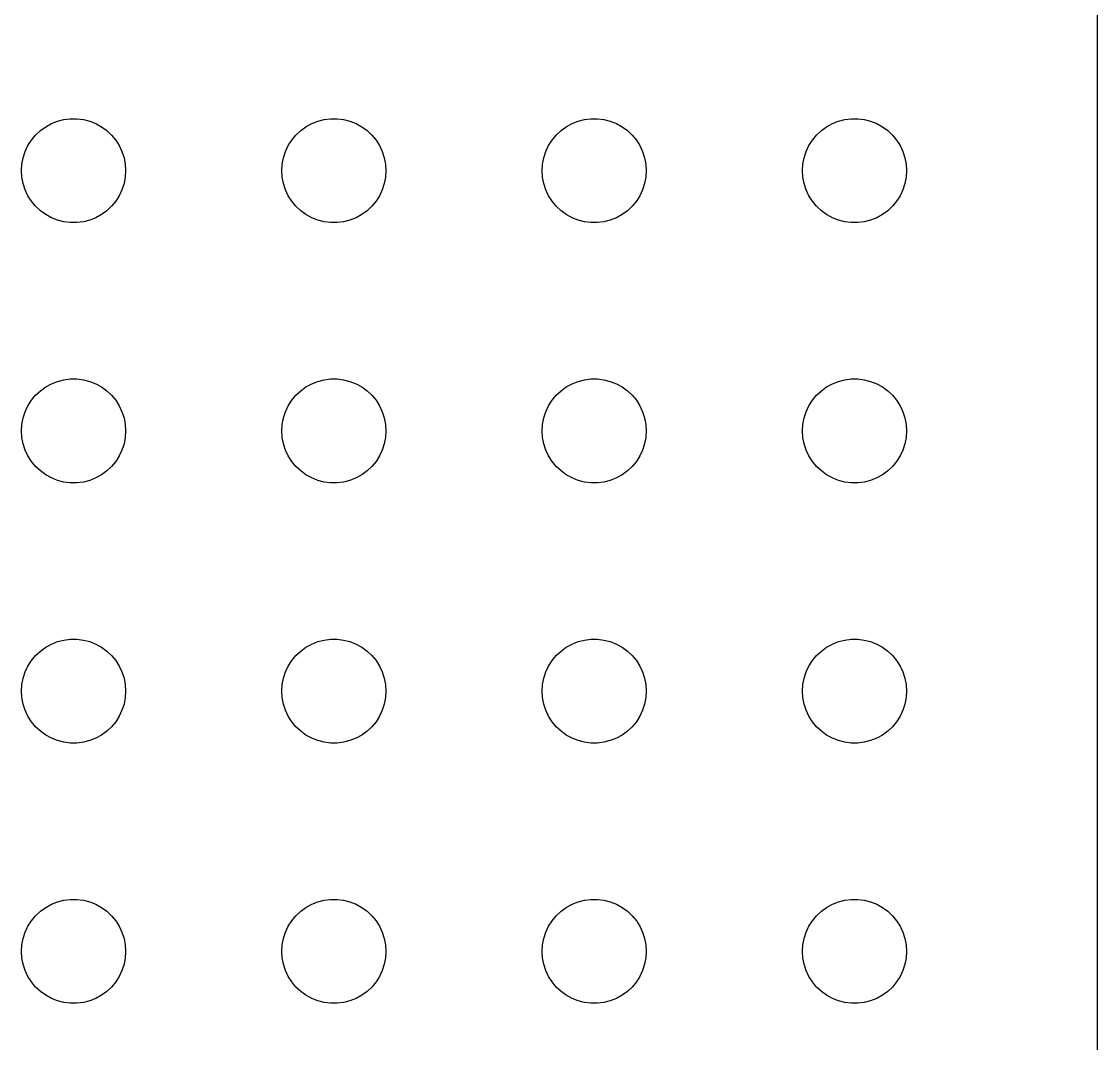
# Model space of a CAD drawing. Header units: metres. Extents: x -120 to 120, y -119 to 119.
# Drawn here: x 88.5 to 119.5, y -62.65 to -33.2 of the extents above; entities that cross this region are included whole.
import ezdxf

# ---------------------------------------------------------------- set-up
doc = ezdxf.new("R2010")
doc.units = ezdxf.units.M

msp = doc.modelspace()

# ---------------------------------------------------------------- linework, layer by layer
for p, q in [((119.5, -114.5), (119.5, 114.5)), ((89.0439, -36.3442), (89.1963, -36.2335)), ((89.1963, -36.2335), (89.3613, -36.1428)), ((89.3613, -36.1428), (89.5365, -36.0734)), ((89.5365, -36.0734), (89.7189, -36.0266)), ((89.7189, -36.0266), (89.9058, -36.003)), ((89.9058, -36.003), (90.0942, -36.003)), ((90.0942, -36.003), (90.2811, -36.0266)), ((90.2811, -36.0266), (90.4635, -36.0734)), ((90.4635, -36.0734), (90.6387, -36.1428)), ((90.6387, -36.1428), (90.8037, -36.2335)), ((90.8037, -36.2335), (90.9561, -36.3442)), ((96.5439, -36.3442), (96.6963, -36.2335)), ((96.6963, -36.2335), (96.8613, -36.1428)), ((96.8613, -36.1428), (97.0365, -36.0734)), ((97.0365, -36.0734), (97.2189, -36.0266)), ((97.2189, -36.0266), (97.4058, -36.003)), ((97.4058, -36.003), (97.5942, -36.003)), ((97.5942, -36.003), (97.7811, -36.0266)), ((97.7811, -36.0266), (97.9635, -36.0734)), ((97.9635, -36.0734), (98.1387, -36.1428)), ((98.1387, -36.1428), (98.3037, -36.2335)), ((98.3037, -36.2335), (98.4561, -36.3442)), ((104.044, -36.3442), (104.196, -36.2335)), ((104.196, -36.2335), (104.361, -36.1428)), ((104.361, -36.1428), (104.536, -36.0734)), ((104.536, -36.0734), (104.719, -36.0266)), ((104.719, -36.0266), (104.906, -36.003)), ((104.906, -36.003), (105.094, -36.003)), ((105.094, -36.003), (105.281, -36.0266)), ((105.281, -36.0266), (105.464, -36.0734)), ((105.464, -36.0734), (105.639, -36.1428)), ((105.639, -36.1428), (105.804, -36.2335)), ((105.804, -36.2335), (105.956, -36.3442)), ((111.544, -36.3442), (111.696, -36.2335)), ((111.696, -36.2335), (111.861, -36.1428)), ((111.861, -36.1428), (112.036, -36.0734)), ((112.036, -36.0734), (112.219, -36.0266)), ((112.219, -36.0266), (112.406, -36.003)), ((112.406, -36.003), (112.594, -36.003)), ((112.594, -36.003), (112.781, -36.0266)), ((112.781, -36.0266), (112.964, -36.0734)), ((112.964, -36.0734), (113.139, -36.1428)), ((113.139, -36.1428), (113.304, -36.2335)), ((113.304, -36.2335), (113.456, -36.3442)), ((88.7865, -36.6183), (88.9065, -36.4732)), ((88.9065, -36.4732), (89.0439, -36.3442)), ((90.9561, -36.3442), (91.0934, -36.4732)), ((91.0934, -36.4732), (91.2135, -36.6183)), ((96.2865, -36.6183), (96.4065, -36.4732)), ((96.4065, -36.4732), (96.5439, -36.3442)), ((98.4561, -36.3442), (98.5934, -36.4732)), ((98.5934, -36.4732), (98.7135, -36.6183)), ((103.786, -36.6183), (103.907, -36.4732)), ((103.907, -36.4732), (104.044, -36.3442)), ((105.956, -36.3442), (106.093, -36.4732)), ((106.093, -36.4732), (106.214, -36.6183)), ((111.286, -36.6183), (111.407, -36.4732)), ((111.407, -36.4732), (111.544, -36.3442)), ((113.456, -36.3442), (113.593, -36.4732)), ((113.593, -36.4732), (113.714, -36.6183)), ((88.6053, -36.9478), (88.6855, -36.7774)), ((88.6855, -36.7774), (88.7865, -36.6183)), ((91.2135, -36.6183), (91.3145, -36.7774)), ((91.3145, -36.7774), (91.3947, -36.9478)), ((96.1053, -36.9478), (96.1855, -36.7774)), ((96.1855, -36.7774), (96.2865, -36.6183)), ((98.7135, -36.6183), (98.8145, -36.7774)), ((98.8145, -36.7774), (98.8947, -36.9478)), ((103.605, -36.9478), (103.686, -36.7774)), ((103.686, -36.7774), (103.786, -36.6183)), ((106.214, -36.6183), (106.314, -36.7774)), ((106.314, -36.7774), (106.395, -36.9478)), ((111.105, -36.9478), (111.186, -36.7774)), ((111.186, -36.7774), (111.286, -36.6183)), ((113.714, -36.6183), (113.814, -36.7774)), ((113.814, -36.7774), (113.895, -36.9478)), ((88.5118, -37.312), (88.5471, -37.127)), ((88.5471, -37.127), (88.6053, -36.9478)), ((91.3947, -36.9478), (91.4529, -37.127)), ((91.4529, -37.127), (91.4882, -37.312)), ((96.0118, -37.312), (96.0471, -37.127)), ((96.0471, -37.127), (96.1053, -36.9478)), ((98.8947, -36.9478), (98.9529, -37.127)), ((98.9529, -37.127), (98.9882, -37.312)), ((103.512, -37.312), (103.547, -37.127)), ((103.547, -37.127), (103.605, -36.9478)), ((106.395, -36.9478), (106.453, -37.127)), ((106.453, -37.127), (106.488, -37.312)), ((111.012, -37.312), (111.047, -37.127)), ((111.047, -37.127), (111.105, -36.9478)), ((113.895, -36.9478), (113.953, -37.127)), ((113.953, -37.127), (113.988, -37.312)), ((88.5, -37.5), (88.5118, -37.312)), ((88.5118, -37.688), (88.5, -37.5)), ((91.4882, -37.312), (91.5, -37.5)), ((91.5, -37.5), (91.4882, -37.688)), ((96, -37.5), (96.0118, -37.312)), ((96.0118, -37.688), (96, -37.5)), ((98.9882, -37.312), (99, -37.5)), ((99, -37.5), (98.9882, -37.688)), ((103.5, -37.5), (103.512, -37.312)), ((103.512, -37.688), (103.5, -37.5)), ((106.488, -37.312), (106.5, -37.5)), ((106.5, -37.5), (106.488, -37.688)), ((111, -37.5), (111.012, -37.312)), ((111.012, -37.688), (111, -37.5)), ((113.988, -37.312), (114, -37.5)), ((114, -37.5), (113.988, -37.688)), ((88.5471, -37.873), (88.5118, -37.688)), ((91.4882, -37.688), (91.4529, -37.873)), ((96.0471, -37.873), (96.0118, -37.688)), ((98.9882, -37.688), (98.9529, -37.873)), ((103.547, -37.873), (103.512, -37.688)), ((106.488, -37.688), (106.453, -37.873)), ((111.047, -37.873), (111.012, -37.688)), ((113.988, -37.688), (113.953, -37.873)), ((88.6053, -38.0522), (88.5471, -37.873)), ((88.6855, -38.2226), (88.6053, -38.0522)), ((91.3947, -38.0522), (91.3145, -38.2226)), ((91.4529, -37.873), (91.3947, -38.0522)), ((96.1053, -38.0522), (96.0471, -37.873)), ((96.1855, -38.2226), (96.1053, -38.0522)), ((98.8947, -38.0522), (98.8145, -38.2226)), ((98.9529, -37.873), (98.8947, -38.0522)), ((103.605, -38.0522), (103.547, -37.873)), ((103.686, -38.2226), (103.605, -38.0522)), ((106.395, -38.0522), (106.314, -38.2226)), ((106.453, -37.873), (106.395, -38.0522)), ((111.105, -38.0522), (111.047, -37.873)), ((111.186, -38.2226), (111.105, -38.0522)), ((113.895, -38.0522), (113.814, -38.2226)), ((113.953, -37.873), (113.895, -38.0522)), ((88.7865, -38.3817), (88.6855, -38.2226)), ((88.9065, -38.5268), (88.7865, -38.3817)), ((91.2135, -38.3817), (91.0934, -38.5268)), ((91.3145, -38.2226), (91.2135, -38.3817)), ((96.2865, -38.3817), (96.1855, -38.2226)), ((96.4065, -38.5268), (96.2865, -38.3817)), ((98.7135, -38.3817), (98.5934, -38.5268)), ((98.8145, -38.2226), (98.7135, -38.3817)), ((103.786, -38.3817), (103.686, -38.2226)), ((103.907, -38.5268), (103.786, -38.3817)), ((106.214, -38.3817), (106.093, -38.5268)), ((106.314, -38.2226), (106.214, -38.3817)), ((111.286, -38.3817), (111.186, -38.2226)), ((111.407, -38.5268), (111.286, -38.3817)), ((113.714, -38.3817), (113.593, -38.5268)), ((113.814, -38.2226), (113.714, -38.3817)), ((89.0439, -38.6558), (88.9065, -38.5268)), ((89.1963, -38.7665), (89.0439, -38.6558)), ((90.9561, -38.6558), (90.8037, -38.7665)), ((91.0934, -38.5268), (90.9561, -38.6558)), ((96.5439, -38.6558), (96.4065, -38.5268)), ((96.6963, -38.7665), (96.5439, -38.6558)), ((98.4561, -38.6558), (98.3037, -38.7665)), ((98.5934, -38.5268), (98.4561, -38.6558)), ((104.044, -38.6558), (103.907, -38.5268)), ((104.196, -38.7665), (104.044, -38.6558)), ((105.956, -38.6558), (105.804, -38.7665)), ((106.093, -38.5268), (105.956, -38.6558)), ((111.544, -38.6558), (111.407, -38.5268)), ((111.696, -38.7665), (111.544, -38.6558)), ((113.456, -38.6558), (113.304, -38.7665)), ((113.593, -38.5268), (113.456, -38.6558)), ((89.3613, -38.8572), (89.1963, -38.7665)), ((89.5365, -38.9266), (89.3613, -38.8572)), ((89.7189, -38.9734), (89.5365, -38.9266)), ((89.9058, -38.997), (89.7189, -38.9734)), ((90.0942, -38.997), (89.9058, -38.997)), ((90.2811, -38.9734), (90.0942, -38.997)), ((90.4635, -38.9266), (90.2811, -38.9734)), ((90.6387, -38.8572), (90.4635, -38.9266)), ((90.8037, -38.7665), (90.6387, -38.8572)), ((96.8613, -38.8572), (96.6963, -38.7665)), ((97.0365, -38.9266), (96.8613, -38.8572)), ((97.2189, -38.9734), (97.0365, -38.9266)), ((97.4058, -38.997), (97.2189, -38.9734)), ((97.5942, -38.997), (97.4058, -38.997)), ((97.7811, -38.9734), (97.5942, -38.997)), ((97.9635, -38.9266), (97.7811, -38.9734)), ((98.1387, -38.8572), (97.9635, -38.9266)), ((98.3037, -38.7665), (98.1387, -38.8572)), ((104.361, -38.8572), (104.196, -38.7665)), ((104.536, -38.9266), (104.361, -38.8572)), ((104.719, -38.9734), (104.536, -38.9266)), ((104.906, -38.997), (104.719, -38.9734)), ((105.094, -38.997), (104.906, -38.997)), ((105.281, -38.9734), (105.094, -38.997)), ((105.464, -38.9266), (105.281, -38.9734)), ((105.639, -38.8572), (105.464, -38.9266)), ((105.804, -38.7665), (105.639, -38.8572)), ((111.861, -38.8572), (111.696, -38.7665)), ((112.036, -38.9266), (111.861, -38.8572)), ((112.219, -38.9734), (112.036, -38.9266)), ((112.406, -38.997), (112.219, -38.9734)), ((112.594, -38.997), (112.406, -38.997)), ((112.781, -38.9734), (112.594, -38.997)), ((112.964, -38.9266), (112.781, -38.9734)), ((113.139, -38.8572), (112.964, -38.9266)), ((113.304, -38.7665), (113.139, -38.8572)), ((89.1963, -43.7335), (89.3613, -43.6428)), ((89.3613, -43.6428), (89.5365, -43.5734)), ((89.5365, -43.5734), (89.7189, -43.5266)), ((89.7189, -43.5266), (89.9058, -43.503)), ((89.9058, -43.503), (90.0942, -43.503)), ((90.0942, -43.503), (90.2811, -43.5266)), ((90.2811, -43.5266), (90.4635, -43.5734)), ((90.4635, -43.5734), (90.6387, -43.6428)), ((90.6387, -43.6428), (90.8037, -43.7335)), ((96.6963, -43.7335), (96.8613, -43.6428)), ((96.8613, -43.6428), (97.0365, -43.5734)), ((97.0365, -43.5734), (97.2189, -43.5266)), ((97.2189, -43.5266), (97.4058, -43.503)), ((97.4058, -43.503), (97.5942, -43.503)), ((97.5942, -43.503), (97.7811, -43.5266)), ((97.7811, -43.5266), (97.9635, -43.5734)), ((97.9635, -43.5734), (98.1387, -43.6428)), ((98.1387, -43.6428), (98.3037, -43.7335)), ((104.196, -43.7335), (104.361, -43.6428)), ((104.361, -43.6428), (104.536, -43.5734)), ((104.536, -43.5734), (104.719, -43.5266)), ((104.719, -43.5266), (104.906, -43.503)), ((104.906, -43.503), (105.094, -43.503)), ((105.094, -43.503), (105.281, -43.5266)), ((105.281, -43.5266), (105.464, -43.5734)), ((105.464, -43.5734), (105.639, -43.6428)), ((105.639, -43.6428), (105.804, -43.7335)), ((111.696, -43.7335), (111.861, -43.6428)), ((111.861, -43.6428), (112.036, -43.5734)), ((112.036, -43.5734), (112.219, -43.5266)), ((112.219, -43.5266), (112.406, -43.503)), ((112.406, -43.503), (112.594, -43.503)), ((112.594, -43.503), (112.781, -43.5266)), ((112.781, -43.5266), (112.964, -43.5734)), ((112.964, -43.5734), (113.139, -43.6428)), ((113.139, -43.6428), (113.304, -43.7335)), ((88.7865, -44.1183), (88.9065, -43.9732)), ((88.9065, -43.9732), (89.0439, -43.8442)), ((89.0439, -43.8442), (89.1963, -43.7335)), ((90.8037, -43.7335), (90.9561, -43.8442)), ((90.9561, -43.8442), (91.0934, -43.9732)), ((91.0934, -43.9732), (91.2135, -44.1183)), ((96.2865, -44.1183), (96.4065, -43.9732)), ((96.4065, -43.9732), (96.5439, -43.8442)), ((96.5439, -43.8442), (96.6963, -43.7335)), ((98.3037, -43.7335), (98.4561, -43.8442)), ((98.4561, -43.8442), (98.5934, -43.9732)), ((98.5934, -43.9732), (98.7135, -44.1183)), ((103.786, -44.1183), (103.907, -43.9732)), ((103.907, -43.9732), (104.044, -43.8442)), ((104.044, -43.8442), (104.196, -43.7335)), ((105.804, -43.7335), (105.956, -43.8442)), ((105.956, -43.8442), (106.093, -43.9732)), ((106.093, -43.9732), (106.214, -44.1183)), ((111.286, -44.1183), (111.407, -43.9732)), ((111.407, -43.9732), (111.544, -43.8442)), ((111.544, -43.8442), (111.696, -43.7335)), ((113.304, -43.7335), (113.456, -43.8442)), ((113.456, -43.8442), (113.593, -43.9732)), ((113.593, -43.9732), (113.714, -44.1183)), ((88.6053, -44.4478), (88.6855, -44.2774)), ((88.6855, -44.2774), (88.7865, -44.1183)), ((91.2135, -44.1183), (91.3145, -44.2774)), ((91.3145, -44.2774), (91.3947, -44.4478)), ((96.1053, -44.4478), (96.1855, -44.2774)), ((96.1855, -44.2774), (96.2865, -44.1183)), ((98.7135, -44.1183), (98.8145, -44.2774)), ((98.8145, -44.2774), (98.8947, -44.4478)), ((103.605, -44.4478), (103.686, -44.2774)), ((103.686, -44.2774), (103.786, -44.1183)), ((106.214, -44.1183), (106.314, -44.2774)), ((106.314, -44.2774), (106.395, -44.4478)), ((111.105, -44.4478), (111.186, -44.2774)), ((111.186, -44.2774), (111.286, -44.1183)), ((113.714, -44.1183), (113.814, -44.2774)), ((113.814, -44.2774), (113.895, -44.4478)), ((88.5118, -44.812), (88.5471, -44.627)), ((88.5471, -44.627), (88.6053, -44.4478)), ((91.3947, -44.4478), (91.4529, -44.627)), ((91.4529, -44.627), (91.4882, -44.812)), ((96.0118, -44.812), (96.0471, -44.627)), ((96.0471, -44.627), (96.1053, -44.4478)), ((98.8947, -44.4478), (98.9529, -44.627)), ((98.9529, -44.627), (98.9882, -44.812)), ((103.512, -44.812), (103.547, -44.627)), ((103.547, -44.627), (103.605, -44.4478)), ((106.395, -44.4478), (106.453, -44.627)), ((106.453, -44.627), (106.488, -44.812)), ((111.012, -44.812), (111.047, -44.627)), ((111.047, -44.627), (111.105, -44.4478)), ((113.895, -44.4478), (113.953, -44.627)), ((113.953, -44.627), (113.988, -44.812)), ((88.5, -45), (88.5118, -44.812)), ((91.4882, -44.812), (91.5, -45)), ((96, -45), (96.0118, -44.812)), ((98.9882, -44.812), (99, -45)), ((103.5, -45), (103.512, -44.812)), ((106.488, -44.812), (106.5, -45)), ((111, -45), (111.012, -44.812)), ((113.988, -44.812), (114, -45)), ((88.5118, -45.188), (88.5, -45)), ((88.5471, -45.373), (88.5118, -45.188)), ((91.4882, -45.188), (91.4529, -45.373)), ((91.5, -45), (91.4882, -45.188)), ((96.0118, -45.188), (96, -45)), ((96.0471, -45.373), (96.0118, -45.188)), ((98.9882, -45.188), (98.9529, -45.373)), ((99, -45), (98.9882, -45.188)), ((103.512, -45.188), (103.5, -45)), ((103.547, -45.373), (103.512, -45.188)), ((106.488, -45.188), (106.453, -45.373)), ((106.5, -45), (106.488, -45.188)), ((111.012, -45.188), (111, -45)), ((111.047, -45.373), (111.012, -45.188)), ((113.988, -45.188), (113.953, -45.373)), ((114, -45), (113.988, -45.188)), ((88.6053, -45.5522), (88.5471, -45.373)), ((88.6855, -45.7226), (88.6053, -45.5522)), ((91.3947, -45.5522), (91.3145, -45.7226)), ((91.4529, -45.373), (91.3947, -45.5522)), ((96.1053, -45.5522), (96.0471, -45.373)), ((96.1855, -45.7226), (96.1053, -45.5522)), ((98.8947, -45.5522), (98.8145, -45.7226)), ((98.9529, -45.373), (98.8947, -45.5522)), ((103.605, -45.5522), (103.547, -45.373)), ((103.686, -45.7226), (103.605, -45.5522)), ((106.395, -45.5522), (106.314, -45.7226)), ((106.453, -45.373), (106.395, -45.5522)), ((111.105, -45.5522), (111.047, -45.373)), ((111.186, -45.7226), (111.105, -45.5522)), ((113.895, -45.5522), (113.814, -45.7226)), ((113.953, -45.373), (113.895, -45.5522)), ((88.7865, -45.8817), (88.6855, -45.7226)), ((91.3145, -45.7226), (91.2135, -45.8817)), ((96.2865, -45.8817), (96.1855, -45.7226)), ((98.8145, -45.7226), (98.7135, -45.8817)), ((103.786, -45.8817), (103.686, -45.7226)), ((106.314, -45.7226), (106.214, -45.8817)), ((111.286, -45.8817), (111.186, -45.7226)), ((113.814, -45.7226), (113.714, -45.8817)), ((88.9065, -46.0268), (88.7865, -45.8817)), ((89.0439, -46.1558), (88.9065, -46.0268)), ((89.1963, -46.2665), (89.0439, -46.1558)), ((90.9561, -46.1558), (90.8037, -46.2665)), ((91.0934, -46.0268), (90.9561, -46.1558)), ((91.2135, -45.8817), (91.0934, -46.0268)), ((96.4065, -46.0268), (96.2865, -45.8817)), ((96.5439, -46.1558), (96.4065, -46.0268)), ((96.6963, -46.2665), (96.5439, -46.1558)), ((98.4561, -46.1558), (98.3037, -46.2665)), ((98.5934, -46.0268), (98.4561, -46.1558)), ((98.7135, -45.8817), (98.5934, -46.0268)), ((103.907, -46.0268), (103.786, -45.8817)), ((104.044, -46.1558), (103.907, -46.0268)), ((104.196, -46.2665), (104.044, -46.1558)), ((105.956, -46.1558), (105.804, -46.2665)), ((106.093, -46.0268), (105.956, -46.1558)), ((106.214, -45.8817), (106.093, -46.0268)), ((111.407, -46.0268), (111.286, -45.8817)), ((111.544, -46.1558), (111.407, -46.0268)), ((111.696, -46.2665), (111.544, -46.1558)), ((113.456, -46.1558), (113.304, -46.2665)), ((113.593, -46.0268), (113.456, -46.1558)), ((113.714, -45.8817), (113.593, -46.0268)), ((89.3613, -46.3572), (89.1963, -46.2665)), ((89.5365, -46.4266), (89.3613, -46.3572)), ((89.7189, -46.4734), (89.5365, -46.4266)), ((89.9058, -46.497), (89.7189, -46.4734)), ((90.0942, -46.497), (89.9058, -46.497)), ((90.2811, -46.4734), (90.0942, -46.497)), ((90.4635, -46.4266), (90.2811, -46.4734)), ((90.6387, -46.3572), (90.4635, -46.4266)), ((90.8037, -46.2665), (90.6387, -46.3572)), ((96.8613, -46.3572), (96.6963, -46.2665)), ((97.0365, -46.4266), (96.8613, -46.3572)), ((97.2189, -46.4734), (97.0365, -46.4266)), ((97.4058, -46.497), (97.2189, -46.4734)), ((97.5942, -46.497), (97.4058, -46.497)), ((97.7811, -46.4734), (97.5942, -46.497)), ((97.9635, -46.4266), (97.7811, -46.4734)), ((98.1387, -46.3572), (97.9635, -46.4266)), ((98.3037, -46.2665), (98.1387, -46.3572)), ((104.361, -46.3572), (104.196, -46.2665)), ((104.536, -46.4266), (104.361, -46.3572)), ((104.719, -46.4734), (104.536, -46.4266)), ((104.906, -46.497), (104.719, -46.4734)), ((105.094, -46.497), (104.906, -46.497)), ((105.281, -46.4734), (105.094, -46.497)), ((105.464, -46.4266), (105.281, -46.4734)), ((105.639, -46.3572), (105.464, -46.4266)), ((105.804, -46.2665), (105.639, -46.3572)), ((111.861, -46.3572), (111.696, -46.2665)), ((112.036, -46.4266), (111.861, -46.3572)), ((112.219, -46.4734), (112.036, -46.4266)), ((112.406, -46.497), (112.219, -46.4734)), ((112.594, -46.497), (112.406, -46.497)), ((112.781, -46.4734), (112.594, -46.497)), ((112.964, -46.4266), (112.781, -46.4734)), ((113.139, -46.3572), (112.964, -46.4266)), ((113.304, -46.2665), (113.139, -46.3572)), ((89.1963, -51.2335), (89.3613, -51.1428)), ((89.3613, -51.1428), (89.5365, -51.0734)), ((89.5365, -51.0734), (89.7189, -51.0266)), ((89.7189, -51.0266), (89.9058, -51.003)), ((89.9058, -51.003), (90.0942, -51.003)), ((90.0942, -51.003), (90.2811, -51.0266)), ((90.2811, -51.0266), (90.4635, -51.0734)), ((90.4635, -51.0734), (90.6387, -51.1428)), ((90.6387, -51.1428), (90.8037, -51.2335)), ((96.6963, -51.2335), (96.8613, -51.1428)), ((96.8613, -51.1428), (97.0365, -51.0734)), ((97.0365, -51.0734), (97.2189, -51.0266)), ((97.2189, -51.0266), (97.4058, -51.003)), ((97.4058, -51.003), (97.5942, -51.003)), ((97.5942, -51.003), (97.7811, -51.0266)), ((97.7811, -51.0266), (97.9635, -51.0734)), ((97.9635, -51.0734), (98.1387, -51.1428)), ((98.1387, -51.1428), (98.3037, -51.2335)), ((104.196, -51.2335), (104.361, -51.1428)), ((104.361, -51.1428), (104.536, -51.0734)), ((104.536, -51.0734), (104.719, -51.0266)), ((104.719, -51.0266), (104.906, -51.003)), ((104.906, -51.003), (105.094, -51.003)), ((105.094, -51.003), (105.281, -51.0266)), ((105.281, -51.0266), (105.464, -51.0734)), ((105.464, -51.0734), (105.639, -51.1428)), ((105.639, -51.1428), (105.804, -51.2335)), ((111.696, -51.2335), (111.861, -51.1428)), ((111.861, -51.1428), (112.036, -51.0734)), ((112.036, -51.0734), (112.219, -51.0266)), ((112.219, -51.0266), (112.406, -51.003)), ((112.406, -51.003), (112.594, -51.003)), ((112.594, -51.003), (112.781, -51.0266)), ((112.781, -51.0266), (112.964, -51.0734)), ((112.964, -51.0734), (113.139, -51.1428)), ((113.139, -51.1428), (113.304, -51.2335)), ((88.9065, -51.4732), (89.0439, -51.3442)), ((89.0439, -51.3442), (89.1963, -51.2335)), ((90.8037, -51.2335), (90.9561, -51.3442)), ((90.9561, -51.3442), (91.0934, -51.4732)), ((96.4065, -51.4732), (96.5439, -51.3442)), ((96.5439, -51.3442), (96.6963, -51.2335)), ((98.3037, -51.2335), (98.4561, -51.3442)), ((98.4561, -51.3442), (98.5934, -51.4732)), ((103.907, -51.4732), (104.044, -51.3442)), ((104.044, -51.3442), (104.196, -51.2335)), ((105.804, -51.2335), (105.956, -51.3442)), ((105.956, -51.3442), (106.093, -51.4732)), ((111.407, -51.4732), (111.544, -51.3442)), ((111.544, -51.3442), (111.696, -51.2335)), ((113.304, -51.2335), (113.456, -51.3442)), ((113.456, -51.3442), (113.593, -51.4732)), ((88.6855, -51.7774), (88.7865, -51.6183)), ((88.7865, -51.6183), (88.9065, -51.4732)), ((91.0934, -51.4732), (91.2135, -51.6183)), ((91.2135, -51.6183), (91.3145, -51.7774)), ((96.1855, -51.7774), (96.2865, -51.6183)), ((96.2865, -51.6183), (96.4065, -51.4732)), ((98.5934, -51.4732), (98.7135, -51.6183)), ((98.7135, -51.6183), (98.8145, -51.7774)), ((103.686, -51.7774), (103.786, -51.6183)), ((103.786, -51.6183), (103.907, -51.4732)), ((106.093, -51.4732), (106.214, -51.6183)), ((106.214, -51.6183), (106.314, -51.7774)), ((111.186, -51.7774), (111.286, -51.6183)), ((111.286, -51.6183), (111.407, -51.4732)), ((113.593, -51.4732), (113.714, -51.6183)), ((113.714, -51.6183), (113.814, -51.7774)), ((88.5471, -52.127), (88.6053, -51.9478)), ((88.6053, -51.9478), (88.6855, -51.7774)), ((91.3145, -51.7774), (91.3947, -51.9478)), ((91.3947, -51.9478), (91.4529, -52.127)), ((96.0471, -52.127), (96.1053, -51.9478)), ((96.1053, -51.9478), (96.1855, -51.7774)), ((98.8145, -51.7774), (98.8947, -51.9478)), ((98.8947, -51.9478), (98.9529, -52.127)), ((103.547, -52.127), (103.605, -51.9478)), ((103.605, -51.9478), (103.686, -51.7774)), ((106.314, -51.7774), (106.395, -51.9478)), ((106.395, -51.9478), (106.453, -52.127)), ((111.047, -52.127), (111.105, -51.9478)), ((111.105, -51.9478), (111.186, -51.7774)), ((113.814, -51.7774), (113.895, -51.9478)), ((113.895, -51.9478), (113.953, -52.127)), ((88.5, -52.5), (88.5118, -52.312)), ((88.5118, -52.312), (88.5471, -52.127)), ((91.4529, -52.127), (91.4882, -52.312)), ((91.4882, -52.312), (91.5, -52.5)), ((96, -52.5), (96.0118, -52.312)), ((96.0118, -52.312), (96.0471, -52.127)), ((98.9529, -52.127), (98.9882, -52.312)), ((98.9882, -52.312), (99, -52.5)), ((103.5, -52.5), (103.512, -52.312)), ((103.512, -52.312), (103.547, -52.127)), ((106.453, -52.127), (106.488, -52.312)), ((106.488, -52.312), (106.5, -52.5)), ((111, -52.5), (111.012, -52.312)), ((111.012, -52.312), (111.047, -52.127)), ((113.953, -52.127), (113.988, -52.312)), ((113.988, -52.312), (114, -52.5)), ((88.5118, -52.688), (88.5, -52.5)), ((88.5471, -52.873), (88.5118, -52.688)), ((91.4882, -52.688), (91.4529, -52.873)), ((91.5, -52.5), (91.4882, -52.688)), ((96.0118, -52.688), (96, -52.5)), ((96.0471, -52.873), (96.0118, -52.688)), ((98.9882, -52.688), (98.9529, -52.873)), ((99, -52.5), (98.9882, -52.688)), ((103.512, -52.688), (103.5, -52.5)), ((103.547, -52.873), (103.512, -52.688)), ((106.488, -52.688), (106.453, -52.873)), ((106.5, -52.5), (106.488, -52.688)), ((111.012, -52.688), (111, -52.5)), ((111.047, -52.873), (111.012, -52.688)), ((113.988, -52.688), (113.953, -52.873)), ((114, -52.5), (113.988, -52.688)), ((88.6053, -53.0522), (88.5471, -52.873)), ((91.4529, -52.873), (91.3947, -53.0522)), ((96.1053, -53.0522), (96.0471, -52.873)), ((98.9529, -52.873), (98.8947, -53.0522)), ((103.605, -53.0522), (103.547, -52.873)), ((106.453, -52.873), (106.395, -53.0522)), ((111.105, -53.0522), (111.047, -52.873)), ((113.953, -52.873), (113.895, -53.0522)), ((88.6855, -53.2226), (88.6053, -53.0522)), ((88.7865, -53.3817), (88.6855, -53.2226)), ((91.3145, -53.2226), (91.2135, -53.3817)), ((91.3947, -53.0522), (91.3145, -53.2226)), ((96.1855, -53.2226), (96.1053, -53.0522)), ((96.2865, -53.3817), (96.1855, -53.2226)), ((98.8145, -53.2226), (98.7135, -53.3817)), ((98.8947, -53.0522), (98.8145, -53.2226)), ((103.686, -53.2226), (103.605, -53.0522)), ((103.786, -53.3817), (103.686, -53.2226)), ((106.314, -53.2226), (106.214, -53.3817)), ((106.395, -53.0522), (106.314, -53.2226)), ((111.186, -53.2226), (111.105, -53.0522)), ((111.286, -53.3817), (111.186, -53.2226)), ((113.814, -53.2226), (113.714, -53.3817)), ((113.895, -53.0522), (113.814, -53.2226)), ((88.9065, -53.5268), (88.7865, -53.3817)), ((89.0439, -53.6558), (88.9065, -53.5268)), ((91.0934, -53.5268), (90.9561, -53.6558)), ((91.2135, -53.3817), (91.0934, -53.5268)), ((96.4065, -53.5268), (96.2865, -53.3817)), ((96.5439, -53.6558), (96.4065, -53.5268)), ((98.5934, -53.5268), (98.4561, -53.6558)), ((98.7135, -53.3817), (98.5934, -53.5268)), ((103.907, -53.5268), (103.786, -53.3817)), ((104.044, -53.6558), (103.907, -53.5268)), ((106.093, -53.5268), (105.956, -53.6558)), ((106.214, -53.3817), (106.093, -53.5268)), ((111.407, -53.5268), (111.286, -53.3817)), ((111.544, -53.6558), (111.407, -53.5268)), ((113.593, -53.5268), (113.456, -53.6558)), ((113.714, -53.3817), (113.593, -53.5268)), ((89.1963, -53.7665), (89.0439, -53.6558)), ((89.3613, -53.8572), (89.1963, -53.7665)), ((89.5365, -53.9266), (89.3613, -53.8572)), ((89.7189, -53.9734), (89.5365, -53.9266)), ((90.4635, -53.9266), (90.2811, -53.9734)), ((90.6387, -53.8572), (90.4635, -53.9266)), ((90.8037, -53.7665), (90.6387, -53.8572)), ((90.9561, -53.6558), (90.8037, -53.7665)), ((96.6963, -53.7665), (96.5439, -53.6558)), ((96.8613, -53.8572), (96.6963, -53.7665)), ((97.0365, -53.9266), (96.8613, -53.8572)), ((97.2189, -53.9734), (97.0365, -53.9266)), ((97.9635, -53.9266), (97.7811, -53.9734)), ((98.1387, -53.8572), (97.9635, -53.9266)), ((98.3037, -53.7665), (98.1387, -53.8572)), ((98.4561, -53.6558), (98.3037, -53.7665)), ((104.196, -53.7665), (104.044, -53.6558)), ((104.361, -53.8572), (104.196, -53.7665)), ((104.536, -53.9266), (104.361, -53.8572)), ((104.719, -53.9734), (104.536, -53.9266)), ((105.464, -53.9266), (105.281, -53.9734)), ((105.639, -53.8572), (105.464, -53.9266)), ((105.804, -53.7665), (105.639, -53.8572)), ((105.956, -53.6558), (105.804, -53.7665)), ((111.696, -53.7665), (111.544, -53.6558)), ((111.861, -53.8572), (111.696, -53.7665)), ((112.036, -53.9266), (111.861, -53.8572)), ((112.219, -53.9734), (112.036, -53.9266)), ((112.964, -53.9266), (112.781, -53.9734)), ((113.139, -53.8572), (112.964, -53.9266)), ((113.304, -53.7665), (113.139, -53.8572)), ((113.456, -53.6558), (113.304, -53.7665)), ((89.9058, -53.997), (89.7189, -53.9734)), ((90.0942, -53.997), (89.9058, -53.997)), ((90.2811, -53.9734), (90.0942, -53.997)), ((97.4058, -53.997), (97.2189, -53.9734)), ((97.5942, -53.997), (97.4058, -53.997)), ((97.7811, -53.9734), (97.5942, -53.997)), ((104.906, -53.997), (104.719, -53.9734)), ((105.094, -53.997), (104.906, -53.997)), ((105.281, -53.9734), (105.094, -53.997)), ((112.406, -53.997), (112.219, -53.9734)), ((112.594, -53.997), (112.406, -53.997)), ((112.781, -53.9734), (112.594, -53.997)), ((89.3613, -58.6428), (89.5365, -58.5734)), ((89.5365, -58.5734), (89.7189, -58.5266)), ((89.7189, -58.5266), (89.9058, -58.503)), ((89.9058, -58.503), (90.0942, -58.503)), ((90.0942, -58.503), (90.2811, -58.5266)), ((90.2811, -58.5266), (90.4635, -58.5734)), ((90.4635, -58.5734), (90.6387, -58.6428)), ((96.8613, -58.6428), (97.0365, -58.5734)), ((97.0365, -58.5734), (97.2189, -58.5266)), ((97.2189, -58.5266), (97.4058, -58.503)), ((97.4058, -58.503), (97.5942, -58.503)), ((97.5942, -58.503), (97.7811, -58.5266)), ((97.7811, -58.5266), (97.9635, -58.5734)), ((97.9635, -58.5734), (98.1387, -58.6428)), ((104.361, -58.6428), (104.536, -58.5734)), ((104.536, -58.5734), (104.719, -58.5266)), ((104.719, -58.5266), (104.906, -58.503)), ((104.906, -58.503), (105.094, -58.503)), ((105.094, -58.503), (105.281, -58.5266)), ((105.281, -58.5266), (105.464, -58.5734)), ((105.464, -58.5734), (105.639, -58.6428)), ((111.861, -58.6428), (112.036, -58.5734)), ((112.036, -58.5734), (112.219, -58.5266)), ((112.219, -58.5266), (112.406, -58.503)), ((112.406, -58.503), (112.594, -58.503)), ((112.594, -58.503), (112.781, -58.5266)), ((112.781, -58.5266), (112.964, -58.5734)), ((112.964, -58.5734), (113.139, -58.6428)), ((88.9065, -58.9732), (89.0439, -58.8442)), ((89.0439, -58.8442), (89.1963, -58.7335)), ((89.1963, -58.7335), (89.3613, -58.6428)), ((90.6387, -58.6428), (90.8037, -58.7335)), ((90.8037, -58.7335), (90.9561, -58.8442)), ((90.9561, -58.8442), (91.0934, -58.9732)), ((96.4065, -58.9732), (96.5439, -58.8442)), ((96.5439, -58.8442), (96.6963, -58.7335)), ((96.6963, -58.7335), (96.8613, -58.6428)), ((98.1387, -58.6428), (98.3037, -58.7335)), ((98.3037, -58.7335), (98.4561, -58.8442)), ((98.4561, -58.8442), (98.5934, -58.9732)), ((103.907, -58.9732), (104.044, -58.8442)), ((104.044, -58.8442), (104.196, -58.7335)), ((104.196, -58.7335), (104.361, -58.6428)), ((105.639, -58.6428), (105.804, -58.7335)), ((105.804, -58.7335), (105.956, -58.8442)), ((105.956, -58.8442), (106.093, -58.9732)), ((111.407, -58.9732), (111.544, -58.8442)), ((111.544, -58.8442), (111.696, -58.7335)), ((111.696, -58.7335), (111.861, -58.6428)), ((113.139, -58.6428), (113.304, -58.7335)), ((113.304, -58.7335), (113.456, -58.8442)), ((113.456, -58.8442), (113.593, -58.9732)), ((88.6855, -59.2774), (88.7865, -59.1183)), ((88.7865, -59.1183), (88.9065, -58.9732)), ((91.0934, -58.9732), (91.2135, -59.1183)), ((91.2135, -59.1183), (91.3145, -59.2774)), ((96.1855, -59.2774), (96.2865, -59.1183)), ((96.2865, -59.1183), (96.4065, -58.9732)), ((98.5934, -58.9732), (98.7135, -59.1183)), ((98.7135, -59.1183), (98.8145, -59.2774)), ((103.686, -59.2774), (103.786, -59.1183)), ((103.786, -59.1183), (103.907, -58.9732)), ((106.093, -58.9732), (106.214, -59.1183)), ((106.214, -59.1183), (106.314, -59.2774)), ((111.186, -59.2774), (111.286, -59.1183)), ((111.286, -59.1183), (111.407, -58.9732)), ((113.593, -58.9732), (113.714, -59.1183)), ((113.714, -59.1183), (113.814, -59.2774)), ((88.5471, -59.627), (88.6053, -59.4478)), ((88.6053, -59.4478), (88.6855, -59.2774)), ((91.3145, -59.2774), (91.3947, -59.4478)), ((91.3947, -59.4478), (91.4529, -59.627)), ((96.0471, -59.627), (96.1053, -59.4478)), ((96.1053, -59.4478), (96.1855, -59.2774)), ((98.8145, -59.2774), (98.8947, -59.4478)), ((98.8947, -59.4478), (98.9529, -59.627)), ((103.547, -59.627), (103.605, -59.4478)), ((103.605, -59.4478), (103.686, -59.2774)), ((106.314, -59.2774), (106.395, -59.4478)), ((106.395, -59.4478), (106.453, -59.627)), ((111.047, -59.627), (111.105, -59.4478)), ((111.105, -59.4478), (111.186, -59.2774)), ((113.814, -59.2774), (113.895, -59.4478)), ((113.895, -59.4478), (113.953, -59.627)), ((88.5, -60), (88.5118, -59.812)), ((88.5118, -59.812), (88.5471, -59.627)), ((91.4529, -59.627), (91.4882, -59.812)), ((91.4882, -59.812), (91.5, -60)), ((96, -60), (96.0118, -59.812)), ((96.0118, -59.812), (96.0471, -59.627)), ((98.9529, -59.627), (98.9882, -59.812)), ((98.9882, -59.812), (99, -60)), ((103.5, -60), (103.512, -59.812)), ((103.512, -59.812), (103.547, -59.627)), ((106.453, -59.627), (106.488, -59.812)), ((106.488, -59.812), (106.5, -60)), ((111, -60), (111.012, -59.812)), ((111.012, -59.812), (111.047, -59.627)), ((113.953, -59.627), (113.988, -59.812)), ((113.988, -59.812), (114, -60)), ((88.5118, -60.188), (88.5, -60)), ((91.5, -60), (91.4882, -60.188)), ((96.0118, -60.188), (96, -60)), ((99, -60), (98.9882, -60.188)), ((103.512, -60.188), (103.5, -60)), ((106.5, -60), (106.488, -60.188)), ((111.012, -60.188), (111, -60)), ((114, -60), (113.988, -60.188)), ((88.5471, -60.373), (88.5118, -60.188)), ((88.6053, -60.5522), (88.5471, -60.373)), ((91.4529, -60.373), (91.3947, -60.5522)), ((91.4882, -60.188), (91.4529, -60.373)), ((96.0471, -60.373), (96.0118, -60.188)), ((96.1053, -60.5522), (96.0471, -60.373)), ((98.9529, -60.373), (98.8947, -60.5522)), ((98.9882, -60.188), (98.9529, -60.373)), ((103.547, -60.373), (103.512, -60.188)), ((103.605, -60.5522), (103.547, -60.373)), ((106.453, -60.373), (106.395, -60.5522)), ((106.488, -60.188), (106.453, -60.373)), ((111.047, -60.373), (111.012, -60.188)), ((111.105, -60.5522), (111.047, -60.373)), ((113.953, -60.373), (113.895, -60.5522)), ((113.988, -60.188), (113.953, -60.373)), ((88.6855, -60.7226), (88.6053, -60.5522)), ((88.7865, -60.8817), (88.6855, -60.7226)), ((91.3145, -60.7226), (91.2135, -60.8817)), ((91.3947, -60.5522), (91.3145, -60.7226)), ((96.1855, -60.7226), (96.1053, -60.5522)), ((96.2865, -60.8817), (96.1855, -60.7226)), ((98.8145, -60.7226), (98.7135, -60.8817)), ((98.8947, -60.5522), (98.8145, -60.7226)), ((103.686, -60.7226), (103.605, -60.5522)), ((103.786, -60.8817), (103.686, -60.7226)), ((106.314, -60.7226), (106.214, -60.8817)), ((106.395, -60.5522), (106.314, -60.7226)), ((111.186, -60.7226), (111.105, -60.5522)), ((111.286, -60.8817), (111.186, -60.7226)), ((113.814, -60.7226), (113.714, -60.8817)), ((113.895, -60.5522), (113.814, -60.7226)), ((88.9065, -61.0268), (88.7865, -60.8817)), ((89.0439, -61.1558), (88.9065, -61.0268)), ((91.0934, -61.0268), (90.9561, -61.1558)), ((91.2135, -60.8817), (91.0934, -61.0268)), ((96.4065, -61.0268), (96.2865, -60.8817)), ((96.5439, -61.1558), (96.4065, -61.0268)), ((98.5934, -61.0268), (98.4561, -61.1558)), ((98.7135, -60.8817), (98.5934, -61.0268)), ((103.907, -61.0268), (103.786, -60.8817)), ((104.044, -61.1558), (103.907, -61.0268)), ((106.093, -61.0268), (105.956, -61.1558)), ((106.214, -60.8817), (106.093, -61.0268)), ((111.407, -61.0268), (111.286, -60.8817)), ((111.544, -61.1558), (111.407, -61.0268)), ((113.593, -61.0268), (113.456, -61.1558)), ((113.714, -60.8817), (113.593, -61.0268)), ((89.1963, -61.2665), (89.0439, -61.1558)), ((89.3613, -61.3572), (89.1963, -61.2665)), ((89.5365, -61.4266), (89.3613, -61.3572)), ((90.6387, -61.3572), (90.4635, -61.4266)), ((90.8037, -61.2665), (90.6387, -61.3572)), ((90.9561, -61.1558), (90.8037, -61.2665)), ((96.6963, -61.2665), (96.5439, -61.1558)), ((96.8613, -61.3572), (96.6963, -61.2665)), ((97.0365, -61.4266), (96.8613, -61.3572)), ((98.1387, -61.3572), (97.9635, -61.4266)), ((98.3037, -61.2665), (98.1387, -61.3572)), ((98.4561, -61.1558), (98.3037, -61.2665)), ((104.196, -61.2665), (104.044, -61.1558)), ((104.361, -61.3572), (104.196, -61.2665)), ((104.536, -61.4266), (104.361, -61.3572)), ((105.639, -61.3572), (105.464, -61.4266)), ((105.804, -61.2665), (105.639, -61.3572)), ((105.956, -61.1558), (105.804, -61.2665)), ((111.696, -61.2665), (111.544, -61.1558)), ((111.861, -61.3572), (111.696, -61.2665)), ((112.036, -61.4266), (111.861, -61.3572)), ((113.139, -61.3572), (112.964, -61.4266)), ((113.304, -61.2665), (113.139, -61.3572)), ((113.456, -61.1558), (113.304, -61.2665)), ((89.7189, -61.4734), (89.5365, -61.4266)), ((89.9058, -61.497), (89.7189, -61.4734)), ((90.0942, -61.497), (89.9058, -61.497)), ((90.2811, -61.4734), (90.0942, -61.497)), ((90.4635, -61.4266), (90.2811, -61.4734)), ((97.2189, -61.4734), (97.0365, -61.4266)), ((97.4058, -61.497), (97.2189, -61.4734)), ((97.5942, -61.497), (97.4058, -61.497)), ((97.7811, -61.4734), (97.5942, -61.497)), ((97.9635, -61.4266), (97.7811, -61.4734)), ((104.719, -61.4734), (104.536, -61.4266)), ((104.906, -61.497), (104.719, -61.4734)), ((105.094, -61.497), (104.906, -61.497)), ((105.281, -61.4734), (105.094, -61.497)), ((105.464, -61.4266), (105.281, -61.4734)), ((112.219, -61.4734), (112.036, -61.4266)), ((112.406, -61.497), (112.219, -61.4734)), ((112.594, -61.497), (112.406, -61.497)), ((112.781, -61.4734), (112.594, -61.497)), ((112.964, -61.4266), (112.781, -61.4734))]:
    msp.add_line(p, q)

doc.saveas('drawing.dxf')
